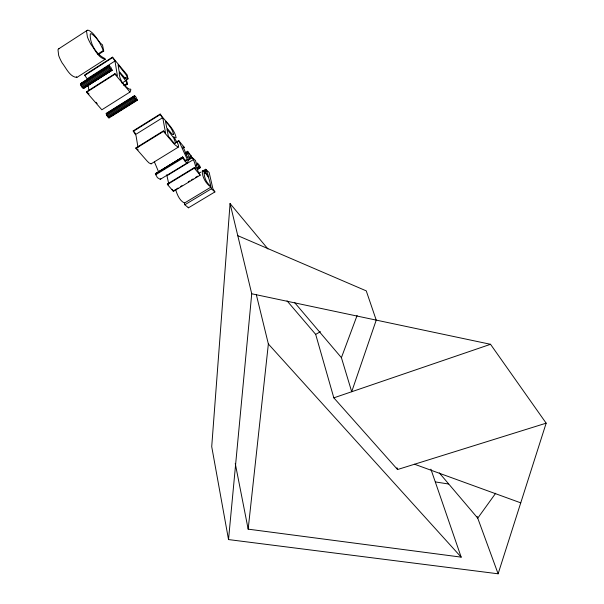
<?xml version="1.0" encoding="UTF-8"?>
<svg xmlns="http://www.w3.org/2000/svg" width="604" height="604" viewBox="0 0 604 604"><rect width="100%" height="100%" fill="white"/><g stroke="black" fill="none" stroke-linecap="round" stroke-linejoin="round"><path stroke-width="0.91" d="M189.014 157.72L191.43 156.247L190.335 155.515L187.406 162.808L160.279 179.35L157.387 177.659L155.356 173.726L182.574 157.085L185.949 160.845L186.915 160.573L187.315 159.486L178.686 140.596L176.323 142.053M124.364 78.596L125.949 77.591L125.458 78.641L119.101 71.378L118.074 64.704L125.994 74.639L128.003 78.882L126.417 79.887M137.236 100.302C135.477 93.016 131.597 96.67 137.236 100.302L108.992 117.946L106.749 115.372L106.183 113.386L134.435 95.711M230.064 203.54L211.717 446.635L228.523 539.568L498.119 573.8L546.159 423.17L490.524 344.295L251.732 293.771L230.064 203.54L267.942 248.961M109.309 117.448L108.992 117.946M228.523 539.568L251.732 293.771M112.057 70.283L110.917 67.391L108.894 65.602L80.438 83.782L81.54 86.704L83.624 88.418L112.057 70.283L83.314 88.463M111.77 70.313L110.041 68.516L108.894 65.602M430.894 469.172L461.169 557.137L248.161 529.149L268.365 343.993L256.383 294.895M83.624 88.418L83.684 88.003M237.78 235.651L366.258 290.879L376.232 320.112L351.702 391.739L341.411 357.659L357.1 315.484M114.979 61.012L87.135 78.807L84.575 75.017L112.442 57.176L114.979 61.012L117.418 75.961L114.903 73.711L86.523 91.785L86.576 92.261L101.85 109.792L129.966 92.05L130.909 89.671L130.351 88.999L129.671 89.309C123.805 86.274 118.98 79.26 119.245 72.299L126.251 81.457L127.429 84.16L125.096 85.64M495.688 493.234L477.741 518.149L439.312 472.909M160.173 114.081L162.974 118.792L165.534 132.956L163.367 130.909L135.915 147.905L135.998 148.388L147.27 161.223L149.067 162.959L151.091 163.85L178.195 147.21L178.512 145.685L177.878 143.729L173.703 136.791L174.949 137.803L176.142 137.72C174.201 128.184 165.436 121.729 160.173 114.081L133.212 130.872L136.013 135.545L138.006 147.421M151.091 163.85L151.506 163.337M160.279 179.35L160.815 178.731M58.837 48.75L87.293 30.291M97.795 54.081L103.276 50.555C100.8 44.122 97.146 37.342 91.181 33.635L90.283 33.892C89.49 43.307 96.285 54.496 104.764 58.452L105.255 59.245L76.814 77.471C69.671 76.784 66.183 68.018 62.189 63.005A17.357 4.515 56.4 0 1 58.663 55.394L57.992 49.77A19.2 4.991 56.4 0 1 59.509 48.637M98.248 54.617L103.729 51.098L102.484 44.87C98.339 42.22 95.583 34.79 90.623 31.559A16.595 3.911 56.8 0 0 87.92 30.2A19.305 4.56 56.8 0 0 86.546 31.249L87.384 36.791A17.456 4.13 56.8 0 0 90.985 44.417C94.987 49.468 98.256 58.082 105.255 59.245M84.628 75.477L112.51 57.629M80.438 83.782L109.181 65.572M80.377 84.205L108.848 66.01M80.559 84.892L109.045 66.697M80.974 85.776L109.475 67.58M81.54 86.704L110.041 68.516M82.189 87.542L110.683 69.362M82.816 88.161L111.295 70.004M84.469 87.497L88.418 84.983M89.996 83.979L93.152 81.963M94.73 80.959L107.361 72.903M108.939 71.899L112.095 69.883M86.576 92.261L114.979 74.186L114.903 73.711M121.978 83.118L125.851 80.657M123.797 85.504L126.908 83.541M191.876 157.236L195.537 160.566L196.111 163.216L197.123 162.959C201.109 165.926 201.494 171 197.123 163.941L196.345 164.296L197.825 170.94L200.181 175.175L173.423 191.385L167.429 184.499L167.346 184.024L194.201 167.693C197.916 172.759 193.884 158.482 191.876 157.236L188.652 159.207M106.145 113.809L134.148 96.179M110.139 111.581L111.732 110.577M133.295 97.01L134.888 95.998M106.334 114.503L134.352 96.867M106.749 115.372L134.775 97.735M107.301 116.278L135.334 98.648M107.927 117.085L135.945 99.464M108.524 117.674L136.527 100.075M111.71 115.945L114.903 113.937M116.497 112.933L137.259 99.887M133.288 131.347L160.256 114.549M135.606 134.496L162.559 117.735M135.998 148.388L163.458 131.393L163.367 130.909M176.421 142.521L178.784 141.072M182.385 148.237L183.956 147.27L184.22 147.595L184.122 147.119L178.686 140.596M185.247 152.721L187.595 151.287L191.43 156.247M185.345 153.197L187.693 151.763L187.595 151.287M186.115 154.186L188.463 152.752L188.826 153.348L188.992 154.586L187.776 158.029L182.989 146.515L183.956 147.27M182.755 157.01L155.356 173.726M186.477 154.79L188.826 153.348M155.349 174.126L182.574 157.085M155.945 173.884L160.739 170.947M162.34 169.973L164.741 168.501M167.134 167.036L168.735 166.062M171.136 164.59L173.529 163.125M175.93 161.661L177.531 160.679M179.131 159.705L183.125 157.259M155.575 174.82L182.816 158.173L182.582 157.478M184.93 160.936L187.315 159.486M188.191 160.234L192.095 157.848M168.773 183.895L166.953 175.726L193.514 159.539M195.945 165.239L197.546 164.265M167.429 184.499L194.299 168.169L194.201 167.693M196.617 168.071L199.026 166.606M197.1 168.735L199.509 167.27M197.131 169.316L200.332 167.376M197.5 169.143L199.901 167.678M196.995 169.784L200.354 167.738M199.29 173.091L200.875 172.132M202.461 171.166L205.624 169.248L209.135 172.442L212.902 188.75L214.911 191.929L188.478 207.806L184.832 204.779L184.492 203.035C179.539 200.671 177.168 194.594 175.636 189.596M203.503 171.325L205.881 169.883L206.666 170.683L208.75 177.146L204.998 172.019L203.284 170.728L202.249 170.955C202.061 176.957 205.941 183.858 210.992 187.081L211.377 188.803L214.911 191.929M173.423 191.385L173.333 190.909L174.911 189.95M176.481 188.999L178.052 188.048M180.415 186.621L181.985 185.662M188.274 181.849L189.852 180.898M191.423 179.947L193.001 178.995M195.356 177.561L197.719 176.134M204.295 172.125L206.666 170.683M204.816 172.872L207.187 171.43M184.492 203.035L210.992 187.081M184.832 204.779L211.377 188.803M546.159 423.17L397.545 469.534L333.831 397.847L315.681 334.374L320.475 331.687M89.105 93.96L86.523 91.785M333.831 397.847L490.524 344.295M187.406 162.808L185.655 162.068L182.816 158.173M435.605 481.962L448.613 484.015M178.195 147.21L174.511 144.469L163.458 131.393M414.54 464.234L520.746 502.853M138.15 149.89L135.915 147.905M80.747 83.745L81.246 84.047M167.346 184.024L168.116 184.847M268.365 343.993L461.169 557.137M96.021 102.28L97.138 103.563M133.212 130.872L135.606 133.658M287.028 300.852L315.681 334.374M294.473 302.393L341.411 357.659M194.299 168.169L200.181 175.175M114.979 74.186L129.966 92.05M125.949 77.591L127.429 84.16M103.276 50.555L103.729 51.098M112.442 57.176L127.195 74.934L128.003 78.882M173.333 190.909L172.08 189.278M187.693 151.763L188.463 152.752M166.364 174.911L166.953 175.726M76.323 76.678L76.814 77.471M154.443 161.978L158.595 171.846M205.624 169.248L205.881 169.883M188.252 207.187L188.478 207.806M477.1 516.405L498.119 573.8M396.971 467.738L397.545 469.534M235.243 463.427L248.161 529.149M88.192 84.983L88.856 90.592M175.628 142.974L174.843 143.458L173.476 142.438L168.357 136.262L166.968 129.09L173.71 137.976L175.628 142.974M204.129 172.752C204.16 177.636 206.651 183.389 210.781 186.16C209.777 181.464 208.886 175.379 204.446 172.585L204.129 172.752M173.446 134.186L172.767 134.579L172.027 134.08L166.742 127.92L165.458 121.313C168.758 125.058 172.578 129.105 173.446 134.186"/></g></svg>
